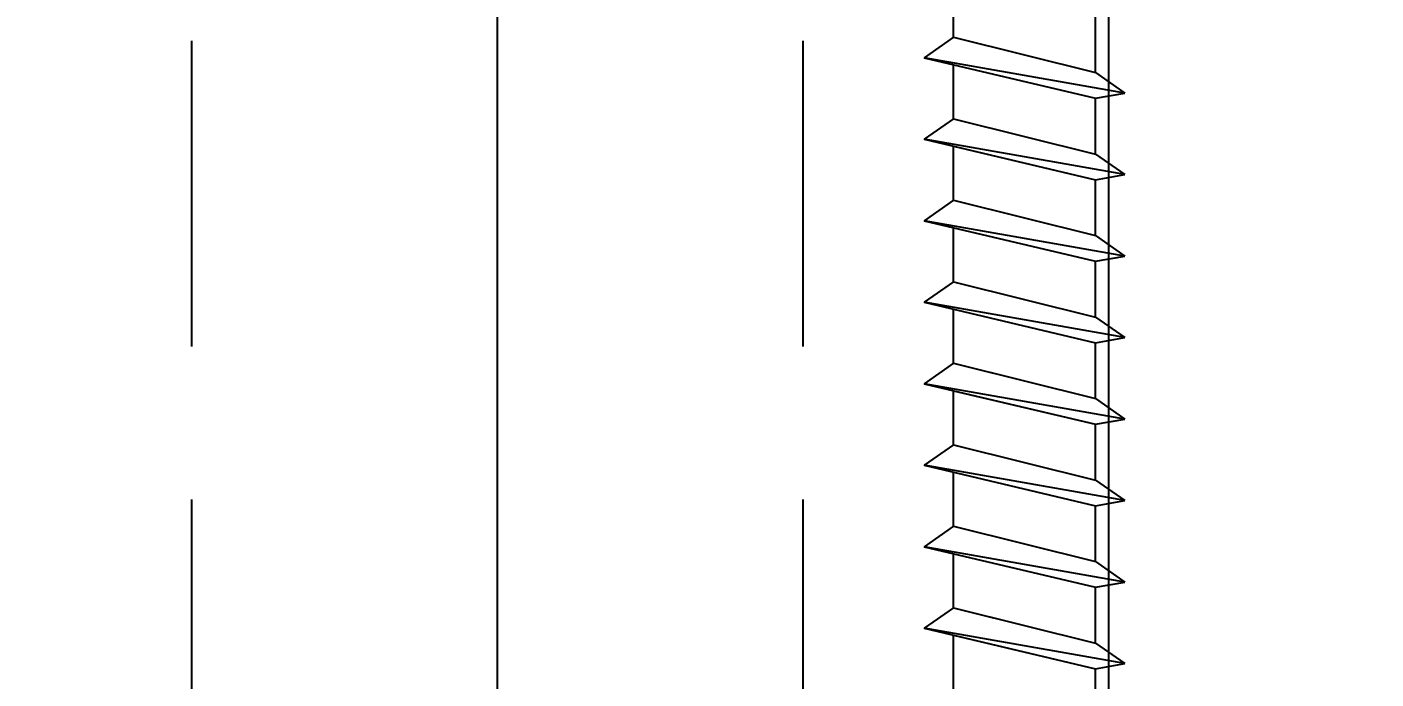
# Model space of a CAD drawing. Header units: inches. Extents: x -2661 to 42767, y -1222 to 9099.
# Drawn here: x -668.827 to -667.172, y 2642.093 to 2642.893 of the extents above; entities that cross this region are included whole.
import ezdxf
from ezdxf import colors
from ezdxf.entities.mleader import LeaderData, LeaderLine
from ezdxf.math import Vec2, Vec3

# ---------------------------------------------------------------- set-up
doc = ezdxf.new("R2010")
doc.units = ezdxf.units.IN
doc.header["$LTSCALE"] = 12
doc.header["$MEASUREMENT"] = 0
doc.layers.add('DESIGNER COMMENTS', color=221, linetype='CONTINUOUS', plot=False)
for name, color, linetype in [('S-ANNO-NOTE', 4, 'CONTINUOUS'), ('S-FASTENERS', 2, 'CONTINUOUS'), ('S-SIMPSON', 2, 'CONTINUOUS'), ('S-WOOD', 3, 'CONTINUOUS')]:
    doc.layers.add(name, color=color, linetype=linetype)
doc.styles.add('Arial', font='arial.ttf', dxfattribs={"width": 0.85})

# ---------------------------------------------------------------- blocks, each defined once
blk = doc.blocks.new('*U1147')
at = {"layer": 'S-WOOD'}
h = blk.add_hatch(dxfattribs=at)
h.set_pattern_fill('ANSI33', color=1, scale=3, angle=45, style=0)
h.set_pattern_definition([(90, (3.75, -8.375), (-0.75, 1e-16), []), (90, (4.125, -8), (-0.75, 1e-16), [0.375, -0.1875])])
h.paths.add_polyline_path([(5.25, -11.875), (0, -11.875), (0, 0), (5.25, 0)])
blk = doc.blocks.new('SDS.25X6-f')
at = {"layer": 'S-SIMPSON', "color": 1}
for p, q in [((0.087, -3.0816), (0.087, -3.15)), ((0.087, -3.0816), (0.087, -3.15)), ((0.087, -3.0816), (0.087, -3.15)), ((0.087, -3.0816), (0.087, -3.15)), ((0.087, -3.0816), (0.087, -3.15)), ((0.087, -3.0816), (0.087, -3.15)), ((0.087, -3.0816), (0.087, -3.15)), ((0.087, -3.0816), (0.087, -3.15)), ((0.087, -3.0816), (0.087, -3.15)), ((0.087, -3.0816), (0.087, -3.15)), ((0.087, -3.0816), (0.087, -3.15)), ((0.087, -3.0816), (0.087, -3.15)), ((-0.087, -3.1249), (-0.087, -3.1912)), ((-0.087, -3.1249), (-0.087, -3.1912)), ((-0.087, -3.1249), (-0.087, -3.1912)), ((-0.087, -3.1249), (-0.087, -3.1912)), ((-0.087, -3.1249), (-0.087, -3.1912)), ((-0.087, -3.1249), (-0.087, -3.1912)), ((-0.087, -3.1249), (-0.087, -3.1912)), ((-0.087, -3.1249), (-0.087, -3.1912)), ((-0.087, -3.1249), (-0.087, -3.1912)), ((-0.087, -3.1249), (-0.087, -3.1912)), ((-0.087, -3.1249), (-0.087, -3.1912)), ((-0.087, -3.1249), (-0.087, -3.1912)), ((-0.087, -3.1249), (-0.087, -3.1912)), ((-0.087, -3.1249), (-0.087, -3.1912)), ((-0.123, -3.1997), (0.087, -3.15)), ((-0.123, -3.1997), (0.087, -3.15)), ((-0.123, -3.1997), (0.087, -3.15)), ((-0.123, -3.1997), (0.087, -3.15)), ((-0.123, -3.1997), (0.087, -3.15)), ((-0.123, -3.1997), (0.087, -3.15)), ((-0.123, -3.1997), (0.087, -3.15)), ((-0.123, -3.1997), (0.087, -3.15)), ((0.123, -3.1563), (-0.123, -3.1997)), ((0.123, -3.1563), (-0.123, -3.1997)), ((0.123, -3.1563), (-0.123, -3.1997)), ((0.123, -3.1563), (-0.123, -3.1997)), ((0.123, -3.1563), (-0.123, -3.1997)), ((0.123, -3.1563), (-0.123, -3.1997)), ((0.123, -3.1563), (-0.123, -3.1997)), ((0.123, -3.1563), (-0.123, -3.1997)), ((0.123, -3.1563), (-0.123, -3.1997)), ((-0.087, -3.1912), (0.087, -3.15)), ((0.087, -3.15), (0.123, -3.1563)), ((0.087, -3.15), (0.123, -3.1563)), ((0.087, -3.15), (0.123, -3.1563)), ((0.087, -3.15), (0.123, -3.1563)), ((0.087, -3.15), (0.123, -3.1563)), ((0.087, -3.15), (0.123, -3.1563)), ((0.087, -3.15), (0.123, -3.1563)), ((0.087, -3.15), (0.123, -3.1563)), ((0.087, -3.15), (0.123, -3.1563)), ((0.087, -3.1816), (0.123, -3.1563)), ((0.087, -3.1816), (0.123, -3.1563)), ((0.087, -3.1816), (0.123, -3.1563)), ((0.087, -3.1816), (0.123, -3.1563)), ((0.087, -3.1816), (0.123, -3.1563)), ((0.087, -3.1816), (0.123, -3.1563)), ((0.087, -3.1816), (0.123, -3.1563)), ((0.087, -3.1816), (0.123, -3.1563)), ((0.087, -3.1816), (0.123, -3.1563)), ((-0.087, -3.2249), (0.087, -3.1816)), ((-0.087, -3.2249), (0.087, -3.1816)), ((-0.087, -3.2249), (0.087, -3.1816)), ((-0.087, -3.2249), (0.087, -3.1816)), ((-0.087, -3.2249), (0.087, -3.1816)), ((-0.087, -3.2249), (0.087, -3.1816)), ((-0.087, -3.2249), (0.087, -3.1816)), ((-0.087, -3.2249), (0.087, -3.1816)), ((-0.087, -3.2249), (0.087, -3.1816)), ((0.087, -3.1816), (0.087, -3.25)), ((0.087, -3.1816), (0.087, -3.25)), ((0.087, -3.1816), (0.087, -3.25)), ((0.087, -3.1816), (0.087, -3.25)), ((0.087, -3.1816), (0.087, -3.25)), ((0.087, -3.1816), (0.087, -3.25)), ((0.087, -3.1816), (0.087, -3.25)), ((0.087, -3.1816), (0.087, -3.25)), ((0.087, -3.1816), (0.087, -3.25)), ((0.087, -3.1816), (0.087, -3.25)), ((0.087, -3.1816), (0.087, -3.25)), ((0.087, -3.1816), (0.087, -3.25)), ((0.087, -3.1816), (0.087, -3.25)), ((0.087, -3.1816), (0.087, -3.25)), ((0.087, -3.1816), (0.087, -3.25)), ((0.087, -3.1816), (0.087, -3.25)), ((0.087, -3.1816), (0.087, -3.25)), ((-0.087, -3.2249), (-0.123, -3.1997)), ((-0.087, -3.2249), (-0.123, -3.1997)), ((-0.087, -3.2249), (-0.123, -3.1997)), ((-0.087, -3.2249), (-0.123, -3.1997)), ((-0.087, -3.2249), (-0.123, -3.1997)), ((-0.087, -3.2249), (-0.123, -3.1997)), ((-0.087, -3.2249), (-0.123, -3.1997)), ((-0.087, -3.2249), (-0.123, -3.1997)), ((-0.087, -3.2249), (-0.123, -3.1997)), ((-0.087, -3.2249), (-0.123, -3.1997)), ((-0.087, -3.2249), (-0.123, -3.1997)), ((-0.087, -3.2249), (-0.123, -3.1997)), ((-0.087, -3.2249), (-0.123, -3.1997)), ((-0.087, -3.2249), (0.013, -3.2)), ((-0.087, -3.2249), (0.013, -3.2)), ((-0.087, -3.2249), (0.013, -3.2)), ((-0.087, -3.2249), (0, -3.2032)), ((-0.087, -3.2249), (-0.087, -3.2912)), ((-0.087, -3.2249), (-0.087, -3.2912)), ((-0.087, -3.2249), (-0.087, -3.2912)), ((-0.087, -3.2249), (-0.087, -3.2912)), ((-0.087, -3.2249), (-0.087, -3.2912)), ((-0.087, -3.2249), (-0.087, -3.2912)), ((-0.087, -3.2249), (-0.087, -3.2912)), ((-0.087, -3.2249), (-0.087, -3.2912)), ((-0.087, -3.2249), (-0.087, -3.2912)), ((-0.087, -3.2249), (-0.087, -3.2912)), ((-0.087, -3.2249), (-0.087, -3.2912)), ((-0.087, -3.2249), (-0.087, -3.2912)), ((-0.087, -3.2249), (-0.087, -3.2912)), ((-0.087, -3.2249), (-0.087, -3.2912)), ((-0.087, -3.2249), (-0.087, -3.2912)), ((-0.087, -3.2249), (-0.087, -3.2912)), ((-0.123, -3.2997), (0.087, -3.25)), ((-0.123, -3.2997), (0.087, -3.25)), ((-0.123, -3.2997), (0.087, -3.25)), ((-0.123, -3.2997), (0.087, -3.25)), ((-0.123, -3.2997), (0.087, -3.25)), ((-0.123, -3.2997), (0.087, -3.25)), ((-0.123, -3.2997), (0.087, -3.25)), ((-0.123, -3.2997), (0.087, -3.25)), ((-0.123, -3.2997), (0.087, -3.25)), ((-0.123, -3.2997), (0.087, -3.25)), ((-0.123, -3.2997), (0.087, -3.25)), ((-0.123, -3.2997), (0.087, -3.25)), ((0.123, -3.2563), (-0.123, -3.2997)), ((0.123, -3.2563), (-0.123, -3.2997)), ((0.123, -3.2563), (-0.123, -3.2997)), ((0.123, -3.2563), (-0.123, -3.2997)), ((0.123, -3.2563), (-0.123, -3.2997)), ((0.123, -3.2563), (-0.123, -3.2997)), ((0.123, -3.2563), (-0.123, -3.2997)), ((0.123, -3.2563), (-0.123, -3.2997)), ((0.123, -3.2563), (-0.123, -3.2997)), ((0.123, -3.2563), (-0.123, -3.2997)), ((0.123, -3.2563), (-0.123, -3.2997)), ((0.123, -3.2563), (-0.123, -3.2997)), ((0.087, -3.25), (0.123, -3.2563)), ((0.087, -3.25), (0.123, -3.2563)), ((0.087, -3.25), (0.123, -3.2563)), ((0.087, -3.25), (0.123, -3.2563)), ((0.087, -3.25), (0.123, -3.2563)), ((0.087, -3.25), (0.123, -3.2563)), ((0.087, -3.25), (0.123, -3.2563)), ((0.087, -3.25), (0.123, -3.2563)), ((0.087, -3.25), (0.123, -3.2563)), ((0.087, -3.25), (0.123, -3.2563)), ((0.087, -3.25), (0.123, -3.2563)), ((0.087, -3.25), (0.123, -3.2563)), ((0.087, -3.2816), (0.123, -3.2563)), ((0.087, -3.2816), (0.123, -3.2563)), ((0.087, -3.2816), (0.123, -3.2563)), ((0.087, -3.2816), (0.123, -3.2563)), ((0.087, -3.2816), (0.123, -3.2563)), ((0.087, -3.2816), (0.123, -3.2563)), ((0.087, -3.2816), (0.123, -3.2563)), ((0.087, -3.2816), (0.123, -3.2563)), ((0.087, -3.2816), (0.123, -3.2563)), ((0.087, -3.2816), (0.123, -3.2563)), ((0.087, -3.2816), (0.123, -3.2563)), ((0.087, -3.2816), (0.123, -3.2563)), ((-0.087, -3.3249), (0.087, -3.2816)), ((-0.087, -3.3249), (0.087, -3.2816)), ((-0.087, -3.3249), (0.087, -3.2816)), ((-0.087, -3.3249), (0.087, -3.2816)), ((-0.087, -3.3249), (0.087, -3.2816)), ((-0.087, -3.3249), (0.087, -3.2816)), ((-0.087, -3.3249), (0.087, -3.2816)), ((-0.087, -3.3249), (0.087, -3.2816)), ((-0.087, -3.3249), (0.087, -3.2816)), ((-0.087, -3.3249), (0.087, -3.2816)), ((-0.087, -3.3249), (0.087, -3.2816)), ((-0.087, -3.3249), (0.087, -3.2816)), ((0.087, -3.2816), (0.087, -3.35)), ((0.087, -3.2816), (0.087, -3.35)), ((0.087, -3.2816), (0.087, -3.35)), ((0.087, -3.2816), (0.087, -3.35)), ((0.087, -3.2816), (0.087, -3.35)), ((0.087, -3.2816), (0.087, -3.35)), ((0.087, -3.2816), (0.087, -3.35)), ((0.087, -3.2816), (0.087, -3.35)), ((0.087, -3.2816), (0.087, -3.35)), ((0.087, -3.2816), (0.087, -3.35)), ((0.087, -3.2816), (0.087, -3.35)), ((0.087, -3.2816), (0.087, -3.35)), ((0.087, -3.2816), (0.087, -3.35)), ((0.087, -3.2816), (0.087, -3.35)), ((0.087, -3.2816), (0.087, -3.35)), ((0.087, -3.2816), (0.087, -3.35)), ((0.087, -3.2816), (0.087, -3.35)), ((-0.087, -3.3249), (-0.123, -3.2997)), ((-0.087, -3.3249), (-0.123, -3.2997)), ((-0.087, -3.3249), (-0.123, -3.2997)), ((-0.087, -3.3249), (-0.123, -3.2997)), ((-0.087, -3.3249), (-0.123, -3.2997)), ((-0.087, -3.3249), (-0.123, -3.2997)), ((-0.087, -3.3249), (-0.123, -3.2997)), ((-0.087, -3.3249), (-0.123, -3.2997)), ((-0.087, -3.3249), (-0.123, -3.2997)), ((-0.087, -3.3249), (-0.123, -3.2997)), ((-0.087, -3.3249), (-0.123, -3.2997)), ((-0.087, -3.3249), (-0.123, -3.2997)), ((-0.087, -3.3249), (-0.087, -3.3912)), ((-0.087, -3.3249), (-0.087, -3.3912)), ((-0.087, -3.3249), (-0.087, -3.3912)), ((-0.087, -3.3249), (-0.087, -3.3912)), ((-0.087, -3.3249), (-0.087, -3.3912)), ((-0.087, -3.3249), (-0.087, -3.3912)), ((-0.087, -3.3249), (-0.087, -3.3912)), ((-0.087, -3.3249), (-0.087, -3.3912)), ((-0.087, -3.3249), (-0.087, -3.3912)), ((-0.087, -3.3249), (-0.087, -3.3912)), ((-0.087, -3.3249), (-0.087, -3.3912)), ((-0.087, -3.3249), (-0.087, -3.3912)), ((-0.087, -3.3249), (-0.087, -3.3912)), ((-0.087, -3.3249), (-0.087, -3.3912)), ((-0.087, -3.3249), (-0.087, -3.3912)), ((-0.087, -3.3249), (-0.087, -3.3912)), ((-0.087, -3.3249), (-0.087, -3.3912)), ((-0.123, -3.3997), (0.087, -3.35)), ((-0.123, -3.3997), (0.087, -3.35)), ((-0.123, -3.3997), (0.087, -3.35)), ((-0.123, -3.3997), (0.087, -3.35)), ((-0.123, -3.3997), (0.087, -3.35)), ((-0.123, -3.3997), (0.087, -3.35)), ((-0.123, -3.3997), (0.087, -3.35)), ((-0.123, -3.3997), (0.087, -3.35)), ((-0.123, -3.3997), (0.087, -3.35)), ((-0.123, -3.3997), (0.087, -3.35)), ((-0.123, -3.3997), (0.087, -3.35)), ((-0.123, -3.3997), (0.087, -3.35)), ((-0.123, -3.3997), (0.087, -3.35)), ((-0.123, -3.3997), (0.087, -3.35)), ((-0.123, -3.3997), (0.087, -3.35)), ((0.123, -3.3563), (-0.123, -3.3997)), ((0.123, -3.3563), (-0.123, -3.3997)), ((0.123, -3.3563), (-0.123, -3.3997)), ((0.123, -3.3563), (-0.123, -3.3997)), ((0.123, -3.3563), (-0.123, -3.3997)), ((0.123, -3.3563), (-0.123, -3.3997)), ((0.123, -3.3563), (-0.123, -3.3997)), ((0.123, -3.3563), (-0.123, -3.3997)), ((0.123, -3.3563), (-0.123, -3.3997)), ((0.123, -3.3563), (-0.123, -3.3997)), ((0.123, -3.3563), (-0.123, -3.3997)), ((0.123, -3.3563), (-0.123, -3.3997)), ((0.123, -3.3563), (-0.123, -3.3997)), ((0.123, -3.3563), (-0.123, -3.3997)), ((0.123, -3.3563), (-0.123, -3.3997)), ((0.087, -3.35), (0.123, -3.3563)), ((0.087, -3.35), (0.123, -3.3563)), ((0.087, -3.35), (0.123, -3.3563)), ((0.087, -3.35), (0.123, -3.3563)), ((0.087, -3.35), (0.123, -3.3563)), ((0.087, -3.35), (0.123, -3.3563)), ((0.087, -3.35), (0.123, -3.3563)), ((0.087, -3.35), (0.123, -3.3563)), ((0.087, -3.35), (0.123, -3.3563)), ((0.087, -3.35), (0.123, -3.3563)), ((0.087, -3.35), (0.123, -3.3563)), ((0.087, -3.35), (0.123, -3.3563)), ((0.087, -3.35), (0.123, -3.3563)), ((0.087, -3.35), (0.123, -3.3563)), ((0.087, -3.35), (0.123, -3.3563)), ((0.087, -3.3816), (0.123, -3.3563)), ((0.087, -3.3816), (0.123, -3.3563)), ((0.087, -3.3816), (0.123, -3.3563)), ((0.087, -3.3816), (0.123, -3.3563)), ((0.087, -3.3816), (0.123, -3.3563)), ((0.087, -3.3816), (0.123, -3.3563)), ((0.087, -3.3816), (0.123, -3.3563)), ((0.087, -3.3816), (0.123, -3.3563)), ((0.087, -3.3816), (0.123, -3.3563)), ((0.087, -3.3816), (0.123, -3.3563)), ((0.087, -3.3816), (0.123, -3.3563)), ((0.087, -3.3816), (0.123, -3.3563)), ((0.087, -3.3816), (0.123, -3.3563)), ((0.087, -3.3816), (0.123, -3.3563)), ((0.087, -3.3816), (0.123, -3.3563)), ((-0.087, -3.4249), (0.087, -3.3816)), ((-0.087, -3.4249), (0.087, -3.3816)), ((-0.087, -3.4249), (0.087, -3.3816)), ((-0.087, -3.4249), (0.087, -3.3816)), ((-0.087, -3.4249), (0.087, -3.3816)), ((-0.087, -3.4249), (0.087, -3.3816)), ((-0.087, -3.4249), (0.087, -3.3816)), ((-0.087, -3.4249), (0.087, -3.3816)), ((-0.087, -3.4249), (0.087, -3.3816)), ((-0.087, -3.4249), (0.087, -3.3816)), ((-0.087, -3.4249), (0.087, -3.3816)), ((-0.087, -3.4249), (0.087, -3.3816)), ((-0.087, -3.4249), (0.087, -3.3816)), ((-0.087, -3.4249), (0.087, -3.3816)), ((-0.087, -3.4249), (0.087, -3.3816)), ((0.087, -3.3816), (0.087, -3.45)), ((0.087, -3.3816), (0.087, -3.45)), ((0.087, -3.3816), (0.087, -3.45)), ((0.087, -3.3816), (0.087, -3.45)), ((0.087, -3.3816), (0.087, -3.45)), ((0.087, -3.3816), (0.087, -3.45)), ((0.087, -3.3816), (0.087, -3.45)), ((0.087, -3.3816), (0.087, -3.45)), ((0.087, -3.3816), (0.087, -3.45)), ((0.087, -3.3816), (0.087, -3.45)), ((0.087, -3.3816), (0.087, -3.45)), ((0.087, -3.3816), (0.087, -3.45)), ((0.087, -3.3816), (0.087, -3.45)), ((0.087, -3.3816), (0.087, -3.45)), ((0.087, -3.3816), (0.087, -3.45)), ((0.087, -3.3816), (0.087, -3.45)), ((0.087, -3.3816), (0.087, -3.45)), ((0.087, -3.3816), (0.087, -3.45)), ((-0.087, -3.4249), (-0.123, -3.3997)), ((-0.087, -3.4249), (-0.123, -3.3997)), ((-0.087, -3.4249), (-0.123, -3.3997)), ((-0.087, -3.4249), (-0.123, -3.3997)), ((-0.087, -3.4249), (-0.123, -3.3997)), ((-0.087, -3.4249), (-0.123, -3.3997)), ((-0.087, -3.4249), (-0.123, -3.3997)), ((-0.087, -3.4249), (-0.123, -3.3997)), ((-0.087, -3.4249), (-0.123, -3.3997)), ((-0.087, -3.4249), (-0.123, -3.3997)), ((-0.087, -3.4249), (-0.123, -3.3997)), ((-0.087, -3.4249), (-0.123, -3.3997)), ((-0.087, -3.4249), (-0.123, -3.3997)), ((-0.087, -3.4249), (-0.123, -3.3997)), ((-0.087, -3.4249), (-0.123, -3.3997)), ((-0.087, -3.4249), (-0.123, -3.3997)), ((-0.087, -3.4249), (-0.123, -3.3997)), ((-0.087, -3.4249), (-0.123, -3.3997)), ((-0.087, -3.4249), (0, -3.4032)), ((-0.087, -3.4249), (0, -3.4032)), ((-0.087, -3.4249), (0, -3.4032)), ((-0.087, -3.4249), (-0.087, -3.4912)), ((-0.087, -3.4249), (-0.087, -3.4912)), ((-0.087, -3.4249), (-0.087, -3.4912)), ((-0.087, -3.4249), (-0.087, -3.4912)), ((-0.087, -3.4249), (-0.087, -3.4912)), ((-0.087, -3.4249), (-0.087, -3.4912)), ((-0.087, -3.4249), (-0.087, -3.4912)), ((-0.087, -3.4249), (-0.087, -3.4912)), ((-0.087, -3.4249), (-0.087, -3.4912)), ((-0.087, -3.4249), (-0.087, -3.4912)), ((-0.087, -3.4249), (-0.087, -3.4912)), ((-0.087, -3.4249), (-0.087, -3.4912)), ((-0.123, -3.4997), (0.087, -3.45)), ((-0.123, -3.4997), (0.087, -3.45)), ((-0.123, -3.4997), (0.087, -3.45)), ((-0.123, -3.4997), (0.087, -3.45)), ((-0.123, -3.4997), (0.087, -3.45)), ((-0.123, -3.4997), (0.087, -3.45)), ((-0.123, -3.4997), (0.087, -3.45)), ((-0.123, -3.4997), (0.087, -3.45)), ((0.123, -3.4563), (-0.123, -3.4997)), ((0.123, -3.4563), (-0.123, -3.4997)), ((0.123, -3.4563), (-0.123, -3.4997)), ((0.123, -3.4563), (-0.123, -3.4997)), ((0.123, -3.4563), (-0.123, -3.4997)), ((0.123, -3.4563), (-0.123, -3.4997)), ((0.123, -3.4563), (-0.123, -3.4997)), ((0.123, -3.4563), (-0.123, -3.4997)), ((0.123, -3.4563), (-0.123, -3.4997)), ((-0.087, -3.4912), (0.087, -3.45)), ((0.087, -3.45), (0.123, -3.4563)), ((0.087, -3.45), (0.123, -3.4563)), ((0.087, -3.45), (0.123, -3.4563)), ((0.087, -3.45), (0.123, -3.4563)), ((0.087, -3.45), (0.123, -3.4563)), ((0.087, -3.45), (0.123, -3.4563)), ((0.087, -3.45), (0.123, -3.4563)), ((0.087, -3.45), (0.123, -3.4563)), ((0.087, -3.45), (0.123, -3.4563)), ((0.087, -3.4816), (0.123, -3.4563)), ((0.087, -3.4816), (0.123, -3.4563)), ((0.087, -3.4816), (0.123, -3.4563)), ((0.087, -3.4816), (0.123, -3.4563)), ((0.087, -3.4816), (0.123, -3.4563)), ((0.087, -3.4816), (0.123, -3.4563)), ((0.087, -3.4816), (0.123, -3.4563)), ((0.087, -3.4816), (0.123, -3.4563)), ((0.087, -3.4816), (0.123, -3.4563)), ((-0.087, -3.5249), (0.087, -3.4816)), ((-0.087, -3.5249), (0.087, -3.4816)), ((-0.087, -3.5249), (0.087, -3.4816)), ((-0.087, -3.5249), (0.087, -3.4816)), ((-0.087, -3.5249), (0.087, -3.4816)), ((-0.087, -3.5249), (0.087, -3.4816)), ((-0.087, -3.5249), (0.087, -3.4816)), ((-0.087, -3.5249), (0.087, -3.4816)), ((-0.087, -3.5249), (0.087, -3.4816)), ((0.087, -3.4816), (0.087, -3.55)), ((0.087, -3.4816), (0.087, -3.55)), ((0.087, -3.4816), (0.087, -3.55)), ((0.087, -3.4816), (0.087, -3.55)), ((0.087, -3.4816), (0.087, -3.55)), ((0.087, -3.4816), (0.087, -3.55)), ((0.087, -3.4816), (0.087, -3.55)), ((0.087, -3.4816), (0.087, -3.55)), ((0.087, -3.4816), (0.087, -3.55)), ((0.087, -3.4816), (0.087, -3.55)), ((0.087, -3.4816), (0.087, -3.55)), ((0.087, -3.4816), (0.087, -3.55)), ((0.087, -3.4816), (0.087, -3.55)), ((-0.087, -3.5249), (-0.123, -3.4997)), ((-0.087, -3.5249), (-0.123, -3.4997)), ((-0.087, -3.5249), (-0.123, -3.4997)), ((-0.087, -3.5249), (-0.123, -3.4997)), ((-0.087, -3.5249), (-0.123, -3.4997)), ((-0.087, -3.5249), (-0.123, -3.4997)), ((-0.087, -3.5249), (-0.123, -3.4997)), ((-0.087, -3.5249), (-0.123, -3.4997)), ((-0.087, -3.5249), (-0.123, -3.4997)), ((-0.087, -3.5249), (-0.123, -3.4997)), ((-0.087, -3.5249), (-0.123, -3.4997)), ((-0.087, -3.5249), (-0.123, -3.4997)), ((-0.087, -3.5249), (-0.123, -3.4997)), ((-0.087, -3.5249), (0.013, -3.5)), ((-0.087, -3.5249), (0.013, -3.5)), ((-0.087, -3.5249), (0.013, -3.5)), ((-0.087, -3.5249), (0, -3.5032)), ((-0.087, -3.5249), (-0.087, -3.5912)), ((-0.087, -3.5249), (-0.087, -3.5912)), ((-0.087, -3.5249), (-0.087, -3.5912)), ((-0.087, -3.5249), (-0.087, -3.5912)), ((-0.087, -3.5249), (-0.087, -3.5912)), ((-0.087, -3.5249), (-0.087, -3.5912)), ((-0.087, -3.5249), (-0.087, -3.5912)), ((-0.087, -3.5249), (-0.087, -3.5912)), ((-0.087, -3.5249), (-0.087, -3.5912)), ((-0.087, -3.5249), (-0.087, -3.5912)), ((-0.087, -3.5249), (-0.087, -3.5912)), ((-0.123, -3.5997), (0.087, -3.55)), ((-0.123, -3.5997), (0.087, -3.55)), ((-0.123, -3.5997), (0.087, -3.55)), ((-0.123, -3.5997), (0.087, -3.55)), ((-0.123, -3.5997), (0.087, -3.55)), ((-0.123, -3.5997), (0.087, -3.55)), ((-0.123, -3.5997), (0.087, -3.55)), ((-0.123, -3.5997), (0.087, -3.55)), ((-0.123, -3.5997), (0.087, -3.55)), ((0.123, -3.5563), (-0.123, -3.5997)), ((0.123, -3.5563), (-0.123, -3.5997)), ((0.123, -3.5563), (-0.123, -3.5997)), ((0.123, -3.5563), (-0.123, -3.5997)), ((0.123, -3.5563), (-0.123, -3.5997)), ((0.123, -3.5563), (-0.123, -3.5997)), ((0.123, -3.5563), (-0.123, -3.5997)), ((0.123, -3.5563), (-0.123, -3.5997)), ((0.123, -3.5563), (-0.123, -3.5997)), ((0.087, -3.55), (0.123, -3.5563)), ((0.087, -3.55), (0.123, -3.5563)), ((0.087, -3.55), (0.123, -3.5563)), ((0.087, -3.55), (0.123, -3.5563)), ((0.087, -3.55), (0.123, -3.5563)), ((0.087, -3.55), (0.123, -3.5563)), ((0.087, -3.55), (0.123, -3.5563)), ((0.087, -3.55), (0.123, -3.5563)), ((0.087, -3.55), (0.123, -3.5563)), ((0.087, -3.5816), (0.123, -3.5563)), ((0.087, -3.5816), (0.123, -3.5563)), ((0.087, -3.5816), (0.123, -3.5563)), ((0.087, -3.5816), (0.123, -3.5563)), ((0.087, -3.5816), (0.123, -3.5563)), ((0.087, -3.5816), (0.123, -3.5563)), ((0.087, -3.5816), (0.123, -3.5563)), ((0.087, -3.5816), (0.123, -3.5563)), ((0.087, -3.5816), (0.123, -3.5563)), ((-0.087, -3.6249), (0.087, -3.5816)), ((-0.087, -3.6249), (0.087, -3.5816)), ((-0.087, -3.6249), (0.087, -3.5816)), ((-0.087, -3.6249), (0.087, -3.5816)), ((-0.087, -3.6249), (0.087, -3.5816)), ((-0.087, -3.6249), (0.087, -3.5816)), ((-0.087, -3.6249), (0.087, -3.5816)), ((-0.087, -3.6249), (0.087, -3.5816)), ((-0.087, -3.6249), (0.087, -3.5816)), ((0.087, -3.5816), (0.087, -3.65)), ((0.087, -3.5816), (0.087, -3.65)), ((0.087, -3.5816), (0.087, -3.65)), ((0.087, -3.5816), (0.087, -3.65)), ((0.087, -3.5816), (0.087, -3.65)), ((0.087, -3.5816), (0.087, -3.65)), ((0.087, -3.5816), (0.087, -3.65)), ((0.087, -3.5816), (0.087, -3.65)), ((0.087, -3.5816), (0.087, -3.65)), ((0.087, -3.5816), (0.087, -3.65)), ((0.087, -3.5816), (0.087, -3.65)), ((-0.087, -3.6249), (-0.123, -3.5997)), ((-0.087, -3.6249), (-0.123, -3.5997)), ((-0.087, -3.6249), (-0.123, -3.5997)), ((-0.087, -3.6249), (-0.123, -3.5997)), ((-0.087, -3.6249), (-0.123, -3.5997)), ((-0.087, -3.6249), (-0.123, -3.5997)), ((-0.087, -3.6249), (-0.123, -3.5997)), ((-0.087, -3.6249), (-0.123, -3.5997)), ((-0.087, -3.6249), (-0.123, -3.5997)), ((-0.087, -3.6249), (-0.087, -3.6912)), ((-0.087, -3.6249), (-0.087, -3.6912)), ((-0.087, -3.6249), (-0.087, -3.6912)), ((-0.087, -3.6249), (-0.087, -3.6912)), ((-0.087, -3.6249), (-0.087, -3.6912)), ((-0.087, -3.6249), (-0.087, -3.6912)), ((-0.087, -3.6249), (-0.087, -3.6912)), ((-0.087, -3.6249), (-0.087, -3.6912)), ((-0.087, -3.6249), (-0.087, -3.6912)), ((-0.087, -3.6249), (-0.087, -3.6912)), ((-0.087, -3.6249), (-0.087, -3.6912)), ((-0.123, -3.6997), (0.087, -3.65)), ((-0.123, -3.6997), (0.087, -3.65)), ((-0.123, -3.6997), (0.087, -3.65)), ((-0.123, -3.6997), (0.087, -3.65)), ((-0.123, -3.6997), (0.087, -3.65)), ((-0.123, -3.6997), (0.087, -3.65)), ((-0.123, -3.6997), (0.087, -3.65)), ((-0.123, -3.6997), (0.087, -3.65)), ((-0.123, -3.6997), (0.087, -3.65)), ((-0.123, -3.6997), (0.087, -3.65)), ((-0.123, -3.6997), (0.087, -3.65)), ((0.123, -3.6563), (-0.123, -3.6997)), ((0.123, -3.6563), (-0.123, -3.6997)), ((0.123, -3.6563), (-0.123, -3.6997)), ((0.123, -3.6563), (-0.123, -3.6997)), ((0.123, -3.6563), (-0.123, -3.6997)), ((0.123, -3.6563), (-0.123, -3.6997)), ((0.123, -3.6563), (-0.123, -3.6997)), ((0.123, -3.6563), (-0.123, -3.6997)), ((0.123, -3.6563), (-0.123, -3.6997)), ((0.123, -3.6563), (-0.123, -3.6997)), ((0.123, -3.6563), (-0.123, -3.6997)), ((0.087, -3.65), (0.123, -3.6563)), ((0.087, -3.65), (0.123, -3.6563)), ((0.087, -3.65), (0.123, -3.6563)), ((0.087, -3.65), (0.123, -3.6563)), ((0.087, -3.65), (0.123, -3.6563)), ((0.087, -3.65), (0.123, -3.6563)), ((0.087, -3.65), (0.123, -3.6563)), ((0.087, -3.65), (0.123, -3.6563)), ((0.087, -3.65), (0.123, -3.6563)), ((0.087, -3.65), (0.123, -3.6563)), ((0.087, -3.65), (0.123, -3.6563)), ((0.087, -3.6816), (0.123, -3.6563)), ((0.087, -3.6816), (0.123, -3.6563)), ((0.087, -3.6816), (0.123, -3.6563)), ((0.087, -3.6816), (0.123, -3.6563)), ((0.087, -3.6816), (0.123, -3.6563)), ((0.087, -3.6816), (0.123, -3.6563)), ((0.087, -3.6816), (0.123, -3.6563)), ((0.087, -3.6816), (0.123, -3.6563)), ((0.087, -3.6816), (0.123, -3.6563)), ((0.087, -3.6816), (0.123, -3.6563)), ((0.087, -3.6816), (0.123, -3.6563)), ((-0.087, -3.7249), (0.087, -3.6816)), ((-0.087, -3.7249), (0.087, -3.6816)), ((-0.087, -3.7249), (0.087, -3.6816)), ((-0.087, -3.7249), (0.087, -3.6816)), ((-0.087, -3.7249), (0.087, -3.6816)), ((-0.087, -3.7249), (0.087, -3.6816)), ((-0.087, -3.7249), (0.087, -3.6816)), ((-0.087, -3.7249), (0.087, -3.6816)), ((-0.087, -3.7249), (0.087, -3.6816)), ((-0.087, -3.7249), (0.087, -3.6816)), ((-0.087, -3.7249), (0.087, -3.6816)), ((0.087, -3.6816), (0.087, -3.75)), ((0.087, -3.6816), (0.087, -3.75)), ((0.087, -3.6816), (0.087, -3.75)), ((0.087, -3.6816), (0.087, -3.75)), ((0.087, -3.6816), (0.087, -3.75)), ((0.087, -3.6816), (0.087, -3.75)), ((0.087, -3.6816), (0.087, -3.75)), ((0.087, -3.6816), (0.087, -3.75)), ((-0.087, -3.7249), (-0.123, -3.6997)), ((-0.087, -3.7249), (-0.123, -3.6997)), ((-0.087, -3.7249), (-0.123, -3.6997)), ((-0.087, -3.7249), (-0.123, -3.6997)), ((-0.087, -3.7249), (-0.123, -3.6997)), ((-0.087, -3.7249), (-0.123, -3.6997)), ((-0.087, -3.7249), (-0.123, -3.6997)), ((-0.087, -3.7249), (-0.123, -3.6997)), ((-0.087, -3.7249), (-0.123, -3.6997)), ((-0.087, -3.7249), (-0.123, -3.6997)), ((-0.087, -3.7249), (-0.123, -3.6997)), ((-0.087, -3.7249), (-0.123, -3.6997)), ((-0.087, -3.7249), (-0.123, -3.6997)), ((-0.087, -3.7249), (0, -3.7032)), ((-0.087, -3.7249), (0, -3.7032)), ((-0.087, -3.7249), (-0.087, -3.7912)), ((-0.087, -3.7249), (-0.087, -3.7912)), ((-0.087, -3.7249), (-0.087, -3.7912)), ((-0.087, -3.7249), (-0.087, -3.7912)), ((-0.087, -3.7249), (-0.087, -3.7912)), ((-0.087, -3.7249), (-0.087, -3.7912)), ((-0.087, -3.7249), (-0.087, -3.7912)), ((-0.087, -3.7249), (-0.087, -3.7912)), ((-0.087, -3.7249), (-0.087, -3.7912)), ((-0.087, -3.7249), (-0.087, -3.7912)), ((-0.123, -3.7997), (0.087, -3.75)), ((-0.123, -3.7997), (0.087, -3.75)), ((-0.123, -3.7997), (0.087, -3.75)), ((-0.123, -3.7997), (0.087, -3.75)), ((-0.123, -3.7997), (0.087, -3.75)), ((-0.123, -3.7997), (0.087, -3.75)), ((-0.123, -3.7997), (0.087, -3.75)), ((-0.123, -3.7997), (0.087, -3.75)), ((0.123, -3.7563), (-0.123, -3.7997)), ((0.123, -3.7563), (-0.123, -3.7997)), ((0.123, -3.7563), (-0.123, -3.7997)), ((0.123, -3.7563), (-0.123, -3.7997)), ((0.123, -3.7563), (-0.123, -3.7997)), ((0.123, -3.7563), (-0.123, -3.7997)), ((0.123, -3.7563), (-0.123, -3.7997)), ((0.123, -3.7563), (-0.123, -3.7997)), ((0.123, -3.7563), (-0.123, -3.7997)), ((-0.087, -3.7912), (0.087, -3.75)), ((0.087, -3.75), (0.123, -3.7563)), ((0.087, -3.75), (0.123, -3.7563)), ((0.087, -3.75), (0.123, -3.7563)), ((0.087, -3.75), (0.123, -3.7563)), ((0.087, -3.75), (0.123, -3.7563)), ((0.087, -3.75), (0.123, -3.7563)), ((0.087, -3.75), (0.123, -3.7563)), ((0.087, -3.75), (0.123, -3.7563)), ((0.087, -3.75), (0.123, -3.7563)), ((0.087, -3.7816), (0.123, -3.7563)), ((0.087, -3.7816), (0.123, -3.7563)), ((0.087, -3.7816), (0.123, -3.7563)), ((0.087, -3.7816), (0.123, -3.7563)), ((0.087, -3.7816), (0.123, -3.7563)), ((0.087, -3.7816), (0.123, -3.7563)), ((0.087, -3.7816), (0.123, -3.7563)), ((0.087, -3.7816), (0.123, -3.7563)), ((0.087, -3.7816), (0.123, -3.7563)), ((-0.087, -3.8249), (0.087, -3.7816)), ((-0.087, -3.8249), (0.087, -3.7816)), ((-0.087, -3.8249), (0.087, -3.7816)), ((-0.087, -3.8249), (0.087, -3.7816)), ((-0.087, -3.8249), (0.087, -3.7816)), ((-0.087, -3.8249), (0.087, -3.7816)), ((-0.087, -3.8249), (0.087, -3.7816)), ((-0.087, -3.8249), (0.087, -3.7816)), ((-0.087, -3.8249), (0.087, -3.7816)), ((0.087, -3.7816), (0.087, -3.85)), ((0.087, -3.7816), (0.087, -3.85)), ((0.087, -3.7816), (0.087, -3.85)), ((0.087, -3.7816), (0.087, -3.85)), ((0.087, -3.7816), (0.087, -3.85)), ((0.087, -3.7816), (0.087, -3.85)), ((0.087, -3.7816), (0.087, -3.85)), ((0.087, -3.7816), (0.087, -3.85)), ((0.087, -3.7816), (0.087, -3.85)), ((-0.087, -3.8249), (-0.123, -3.7997)), ((-0.087, -3.8249), (-0.123, -3.7997)), ((-0.087, -3.8249), (-0.123, -3.7997)), ((-0.087, -3.8249), (-0.123, -3.7997)), ((-0.087, -3.8249), (-0.123, -3.7997)), ((-0.087, -3.8249), (-0.123, -3.7997)), ((-0.087, -3.8249), (-0.123, -3.7997)), ((-0.087, -3.8249), (-0.123, -3.7997)), ((-0.087, -3.8249), (-0.123, -3.7997)), ((-0.087, -3.8249), (-0.123, -3.7997)), ((-0.087, -3.8249), (0, -3.8032)), ((-0.087, -3.8249), (-0.087, -3.8912)), ((-0.087, -3.8249), (-0.087, -3.8912)), ((-0.087, -3.8249), (-0.087, -3.8912)), ((-0.087, -3.8249), (-0.087, -3.8912)), ((-0.087, -3.8249), (-0.087, -3.8912)), ((-0.087, -3.8249), (-0.087, -3.8912)), ((-0.087, -3.8249), (-0.087, -3.8912)), ((-0.087, -3.8249), (-0.087, -3.8912)), ((-0.123, -3.8997), (0.087, -3.85)), ((-0.123, -3.8997), (0.087, -3.85)), ((-0.123, -3.8997), (0.087, -3.85)), ((-0.123, -3.8997), (0.087, -3.85)), ((-0.123, -3.8997), (0.087, -3.85)), ((-0.123, -3.8997), (0.087, -3.85)), ((0.123, -3.8563), (-0.123, -3.8997)), ((0.123, -3.8563), (-0.123, -3.8997)), ((0.123, -3.8563), (-0.123, -3.8997)), ((0.123, -3.8563), (-0.123, -3.8997)), ((0.123, -3.8563), (-0.123, -3.8997)), ((0.123, -3.8563), (-0.123, -3.8997)), ((0.087, -3.85), (0.123, -3.8563)), ((0.087, -3.85), (0.123, -3.8563)), ((0.087, -3.85), (0.123, -3.8563)), ((0.087, -3.85), (0.123, -3.8563)), ((0.087, -3.85), (0.123, -3.8563)), ((0.087, -3.85), (0.123, -3.8563)), ((0.087, -3.8816), (0.123, -3.8563)), ((0.087, -3.8816), (0.123, -3.8563)), ((0.087, -3.8816), (0.123, -3.8563)), ((0.087, -3.8816), (0.123, -3.8563)), ((0.087, -3.8816), (0.123, -3.8563)), ((0.087, -3.8816), (0.123, -3.8563)), ((-0.087, -3.9249), (0.087, -3.8816)), ((-0.087, -3.9249), (0.087, -3.8816)), ((-0.087, -3.9249), (0.087, -3.8816)), ((-0.087, -3.9249), (0.087, -3.8816)), ((-0.087, -3.9249), (0.087, -3.8816)), ((-0.087, -3.9249), (0.087, -3.8816)), ((0.087, -3.8816), (0.087, -3.95)), ((0.087, -3.8816), (0.087, -3.95)), ((0.087, -3.8816), (0.087, -3.95)), ((0.087, -3.8816), (0.087, -3.95)), ((0.087, -3.8816), (0.087, -3.95)), ((0.087, -3.8816), (0.087, -3.95)), ((0.087, -3.8816), (0.087, -3.95)), ((-0.087, -3.9249), (-0.123, -3.8997)), ((-0.087, -3.9249), (-0.123, -3.8997)), ((-0.087, -3.9249), (-0.123, -3.8997)), ((-0.087, -3.9249), (-0.123, -3.8997)), ((-0.087, -3.9249), (-0.123, -3.8997)), ((-0.087, -3.9249), (-0.123, -3.8997)), ((-0.087, -3.9249), (-0.087, -3.9912)), ((-0.087, -3.9249), (-0.087, -3.9912)), ((-0.087, -3.9249), (-0.087, -3.9912)), ((-0.087, -3.9249), (-0.087, -3.9912)), ((-0.087, -3.9249), (-0.087, -3.9912)), ((-0.087, -3.9249), (-0.087, -3.9912)), ((-0.087, -3.9249), (-0.087, -3.9912))]:
    blk.add_line(p, q, dxfattribs=at)
blk = doc.blocks.new('*U1812')
at = {"layer": 'S-FASTENERS'}
blk.add_blockref('SDS.25X6-f', (0, 0), dxfattribs=at)

msp = doc.modelspace()

# ---------------------------------------------------------------- block references
at = {"layer": 'S-FASTENERS', "xscale": -1, "rotation": 180}
msp.add_blockref('*U1812', (-667.60293, 2638.95514), dxfattribs=at)
at = {"layer": 'S-WOOD'}
msp.add_blockref('*U1147', (-670.10293, 2653.83014), dxfattribs=at)

# ---------------------------------------------------------------- leaders
at = {"layer": 'DESIGNER COMMENTS'}
ml = msp.add_multileader_mtext('Standard', dxfattribs=at)
ml.set_content('\\A1;{\\C221;**OR REMOVE BLOCKING  AND CHECK STEEL BEAM FOR COMPRESSION/FULLY UNBRACED**}', color=4, style='Arial')
ml.set_leader_properties(color=2)
ml.build(insert=Vec2(0, 0))
ml.multileader.update_dxf_attribs({"dogleg_length": 0.36, "arrow_head_size": 1.3125, "scale": 12})
ctx = ml.context
ctx.base_point, ctx.scale, ctx.char_height, ctx.arrow_head_size, ctx.landing_gap_size, ctx.plane_origin = Vec3(-821.89359, 2812.87241), 12, 1.125, 1.3125, 1.08, Vec3(-798.84089, 3112.57783)
ctx.text_align_type = 2
notes = []
notes.append((ctx, [(0, (0, 0, 0), (0, 0), (1, 0), 1, [])]))
ctx.mtext.insert, ctx.mtext.width, ctx.mtext.alignment, ctx.mtext.flow_direction = Vec3(-803.19341, 2813.4445), 18.6130968, 3, 5
ml = msp.add_multileader_mtext('Standard', dxfattribs=at)
ml.set_content('\\A1;{\\C221;**OR REMOVE BLOCKING  AND CHECK STEEL BEAM FOR COMPRESSION/FULLY UNBRACED**}', color=4, style='Arial')
ml.set_leader_properties(color=2)
ml.build(insert=Vec2(0, 0))
ml.multileader.update_dxf_attribs({"dogleg_length": 0.36, "arrow_head_size": 1.3125, "scale": 12})
ctx = ml.context
ctx.base_point, ctx.scale, ctx.char_height, ctx.arrow_head_size, ctx.landing_gap_size, ctx.plane_origin = Vec3(-919.29777, 2809.54938), 12, 1.125, 1.3125, 1.08, Vec3(-896.24507, 3109.25481)
ctx.text_align_type = 2
notes.append((ctx, [(0, (0, 0, 0), (0, 0), (1, 0), 1, [])]))
ctx.mtext.insert, ctx.mtext.width, ctx.mtext.alignment, ctx.mtext.flow_direction = Vec3(-900.59759, 2810.12148), 18.6130968, 3, 5
ml = msp.add_multileader_mtext('Standard', dxfattribs=at)
ml.set_content('\\A1;{\\C221;**OR REMOVE BLOCKING  AND CHECK STEEL BEAM FOR COMPRESSION/FULLY UNBRACED**}', color=4, style='Arial')
ml.set_leader_properties(color=2)
ml.build(insert=Vec2(0, 0))
ml.multileader.update_dxf_attribs({"dogleg_length": 0.36, "arrow_head_size": 1.3125, "scale": 12})
ctx = ml.context
ctx.base_point, ctx.scale, ctx.char_height, ctx.arrow_head_size, ctx.landing_gap_size, ctx.plane_origin = Vec3(-801.79391, 2704.25533), 12, 1.125, 1.3125, 1.08, Vec3(-778.74122, 3003.96076)
ctx.text_align_type = 2
notes.append((ctx, [(0, (0, 0, 0), (0, 0), (1, 0), 1, [])]))
ctx.mtext.insert, ctx.mtext.width, ctx.mtext.alignment, ctx.mtext.flow_direction = Vec3(-783.09374, 2704.82743), 18.6130968, 3, 5
ml = msp.add_multileader_mtext('Standard', dxfattribs=at)
ml.set_content('\\A1;{\\C221;**OR REMOVE BLOCKING  AND CHECK STEEL BEAM FOR COMPRESSION/FULLY UNBRACED**}', color=4, style='Arial')
ml.set_leader_properties(color=2)
ml.build(insert=Vec2(0, 0))
ml.multileader.update_dxf_attribs({"dogleg_length": 0.36, "arrow_head_size": 1.3125, "scale": 12})
ctx = ml.context
ctx.base_point, ctx.scale, ctx.char_height, ctx.arrow_head_size, ctx.landing_gap_size, ctx.plane_origin = Vec3(-899.76304, 2702.80006), 12, 1.125, 1.3125, 1.08, Vec3(-876.71034, 3002.50548)
ctx.text_align_type = 2
notes.append((ctx, [(0, (0, 0, 0), (0, 0), (1, 0), 1, [])]))
ctx.mtext.insert, ctx.mtext.width, ctx.mtext.alignment, ctx.mtext.flow_direction = Vec3(-881.06286, 2703.37215), 18.6130968, 3, 5
at = {"layer": 'S-ANNO-NOTE'}
ml = msp.add_multileader_mtext('Standard', dxfattribs=at)
ml.set_content('"A35" CLIPS PER SHEAR WALL SCHEDULE', color=4, style='Arial')
ml.set_leader_properties(color=2)
ml.build(insert=Vec2(0, 0))
ml.multileader.update_dxf_attribs({"dogleg_length": 0.125, "arrow_head_size": 1.3125, "scale": 12})
ctx = ml.context
ctx.base_point, ctx.scale, ctx.char_height, ctx.arrow_head_size, ctx.landing_gap_size, ctx.plane_origin = Vec3(-613.71819, 2624.27869), 12, 1.125, 1.3125, 1.08, Vec3(-598.02789, 2857.73007)
ctx.text_align_type = 2
notes.append((ctx, [(1, (1, 1, 0), (-594.48749, 2624.27869), (-1, 0), 1.5, [(0, [(-578.00103, 2642.53328), (-581.43308, 2646.59654)], 0, [])])]))
ctx.mtext.insert, ctx.mtext.width, ctx.mtext.defined_height, ctx.mtext.alignment, ctx.mtext.flow_direction = Vec3(-597.06749, 2624.85078), 17.8960953, 4.07586, 3, 5
for ctx, leaders in notes:
    for number, flags, end, landing, length, lines in leaders:
        leader = LeaderData()
        leader.index, (leader.has_last_leader_line, leader.has_dogleg_vector, leader.attachment_direction) = number, flags
        leader.last_leader_point, leader.dogleg_vector, leader.dogleg_length = Vec3(end), Vec3(landing), length
        for number, points, colour, breaks in lines:
            line = LeaderLine()
            line.index, line.vertices, line.color, line.breaks = number, Vec3.list(points), colors.encode_raw_color(colour), breaks
            leader.lines.append(line)
        ctx.leaders.append(leader)

doc.saveas('drawing.dxf')
